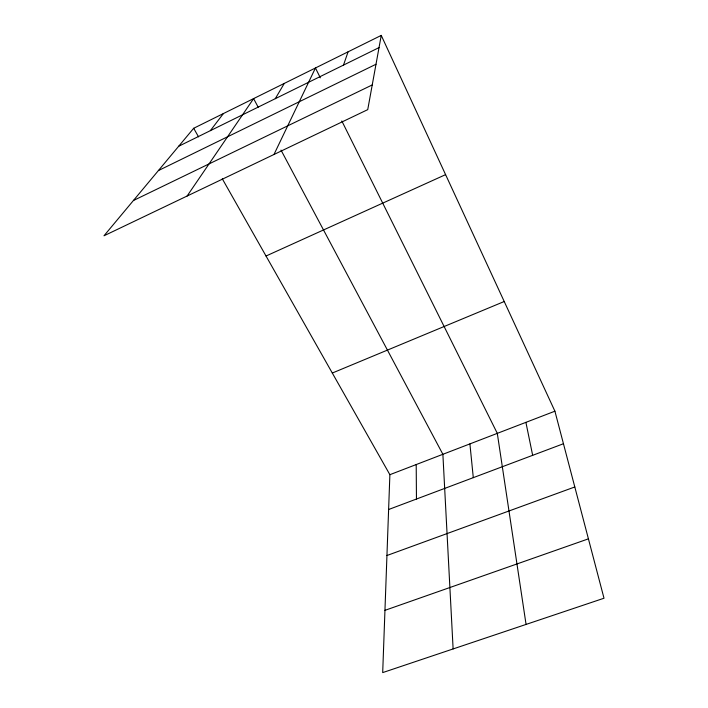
<?xml version="1.0" encoding="UTF-8"?>
<svg xmlns="http://www.w3.org/2000/svg" width="708" height="708" viewBox="0 0 708 708"><rect width="100%" height="100%" fill="white"/><g stroke="black" fill="none" stroke-linecap="round" stroke-linejoin="round"><path stroke-width="1.06" d="M222.294 178.805L389.878 474.687L382.692 672.6L604.004 598.233L554.913 411.198L381.249 35.4L193.682 128.281L103.996 235.782L367.735 109.643L381.249 35.4M343.504 65.092L348.079 51.826M273.978 154.486L315.449 67.986L320.335 77.809M275.297 98.677L284.28 83.42M187.098 196.036L253.606 98.607L258.181 107.2M210.356 130.653L223.409 113.563M178.699 146.246L379.037 47.595M158.397 170.575L376.001 64.251M133.431 200.506L372.231 84.942M266.022 256.013L445.598 174.637M332.309 373.036L504.229 301.511M389.878 474.687L554.913 411.198M388.612 509.512L563.453 443.739M386.94 555.514L574.799 486.971M384.948 610.34L588.41 538.85M193.682 128.281L198.541 136.865M281.005 150.087L442.881 454.297L453.12 648.935M341.822 120.979L497.299 433.358L526.062 624.421M525.902 422.357L532.664 455.324M469.908 443.898L473.298 477.661M416.207 464.554L416.454 499.043"/></g></svg>
